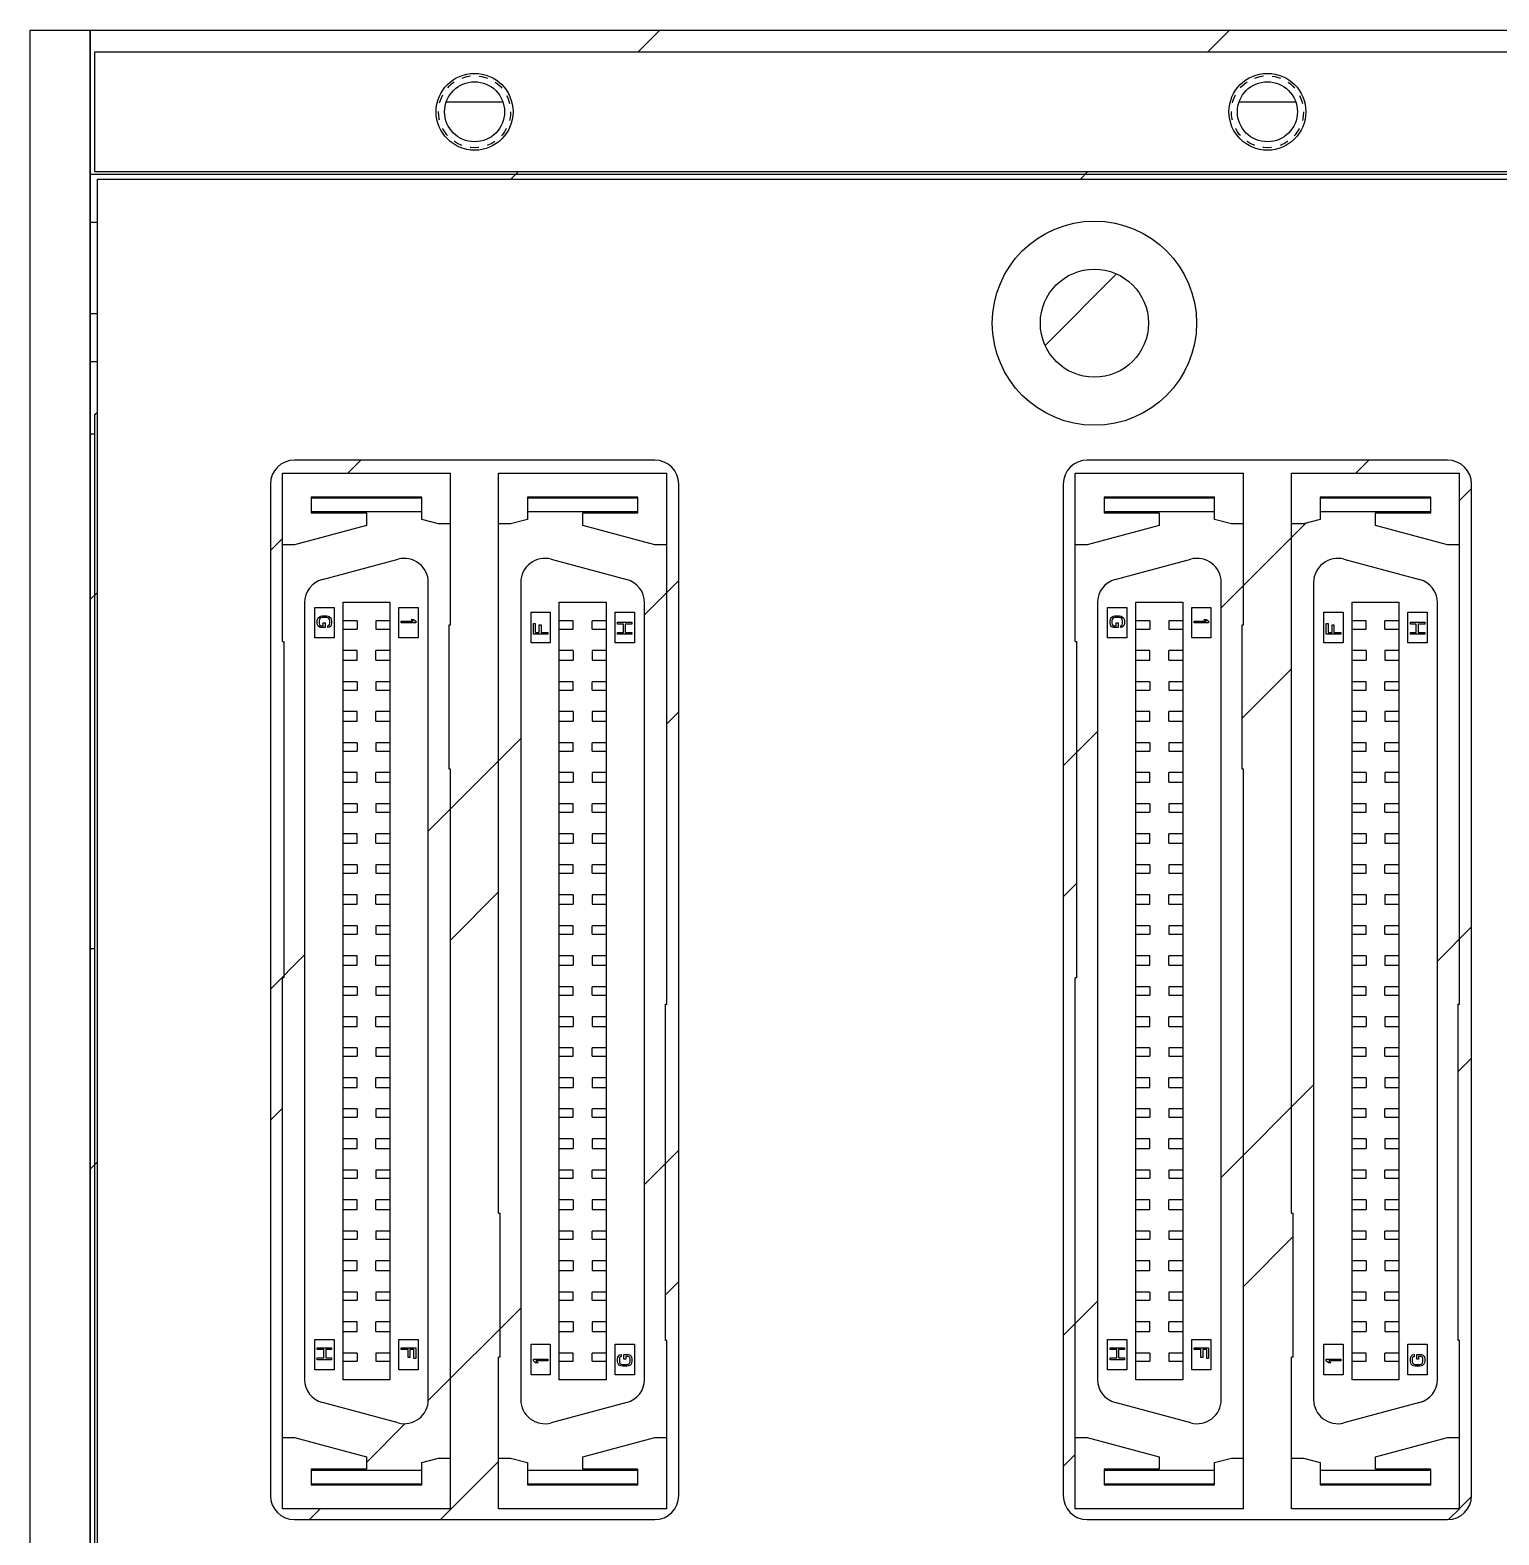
# Model space of a CAD drawing. Header units: inches. Extents: x 0 to 337, y 0 to 130.
# Drawn here: x 0 to 61.1, y 67.4 to 130 of the extents above; entities that cross this region are included whole.
import ezdxf

# ---------------------------------------------------------------- set-up
doc = ezdxf.new("R2010")
doc.units = ezdxf.units.IN
doc.header["$LTSCALE"] = 3.63
doc.header["$MEASUREMENT"] = 0
doc.linetypes.add('HIDDEN', pattern=[0.2, 0.1, -0.1])
for name, color, linetype in [('BRE716_PCB_ADXF_CONTINUOUS_LINE', 7, 'CONTINUOUS'), ('BREJ710_4_001_DXF_HIDDEN_LINE', 7, 'CONTINUOUS'), ('BREJ710_4_00DXF_CONTINUOUS_LINE', 7, 'CONTINUOUS'), ('BREJ710_4_01DXF_CONTINUOUS_LINE', 7, 'CONTINUOUS'), ('BSMJ712_4_00DXF_CONTINUOUS_LINE', 7, 'CONTINUOUS'), ('TE_1734101_5DXF_CONTINUOUS_LINE', 7, 'CONTINUOUS')]:
    doc.layers.add(name, color=color, linetype=linetype)

msp = doc.modelspace()

# ---------------------------------------------------------------- linework, layer by layer
at = {"layer": 'BRE716_PCB_ADXF_CONTINUOUS_LINE', "color": 7, "linetype": 'Continuous'}
for p, q in [((2.7, 114), (2.8, 114.1)), ((2.7, 16), (2.7, 114))]:
    msp.add_line(p, q, dxfattribs=at)
at = {"layer": 'BREJ710_4_001_DXF_HIDDEN_LINE', "color": 8, "linetype": 'HIDDEN'}
for centre in [(18.5, 126.6), (51.5, 126.6)]:
    msp.add_circle(centre, 1.5, dxfattribs=at)
at = {"layer": 'BREJ710_4_00DXF_CONTINUOUS_LINE', "color": 7, "linetype": 'Continuous'}
for p, q in [((2.5, 130), (331.5, 130)), ((19.507, 127), (17.493, 127)), ((52.507, 127), (50.493, 127)), ((2.5, 124), (331.5, 124)), ((2.8, 6.3), (2.8, 123.8)), ((2.8, 123.8), (331.2, 123.8)), ((2.5, 122), (2.8, 122)), ((2.5, 118.2), (2.8, 118.2)), ((2.5, 116.2), (2.8, 116.2)), ((2.5, 113.2), (2.7, 113.2)), ((26, 112.1), (11, 112.1)), ((59, 112.1), (44, 112.1)), ((10, 111.1), (10, 69)), ((27, 69), (27, 111.1)), ((43, 111.1), (43, 69)), ((60, 69), (60, 111.1)), ((2.7, 91.75), (2.5, 91.75)), ((11, 68), (26, 68)), ((44, 68), (59, 68))]:
    msp.add_line(p, q, dxfattribs=at)
at = {"layer": 'BREJ710_4_00DXF_CONTINUOUS_LINE', "color": 2, "linetype": 'Continuous'}
for p, q in [((25.308, 129.1), (26.208, 130)), ((49.016, 129.1), (49.916, 130)), ((20.008, 123.8), (20.308, 124.1)), ((43.716, 123.8), (44.016, 124.1)), ((42.252, 116.876), (45.224, 119.848)), ((13.218, 111.55), (13.768, 112.1)), ((55.174, 111.55), (55.724, 112.1)), ((59.5, 110.416), (60, 110.916)), ((54.139, 110.516), (54.179, 110.555)), ((49.575, 105.951), (53.09, 109.467)), ((10, 108.332), (10.5, 108.832)), ((2.5, 106.292), (2.8, 106.592)), ((25.575, 105.659), (27, 107.084)), ((50.445, 101.361), (52.5, 103.416)), ((26.5, 101.124), (27, 101.624)), ((16.575, 96.659), (20.425, 100.509)), ((43, 99.376), (44.425, 100.801)), ((17.5, 92.124), (19.5, 94.124)), ((43, 93.916), (43.555, 94.471)), ((58.575, 91.243), (60, 92.668)), ((10, 90.084), (11.425, 91.509)), ((59.445, 86.653), (60, 87.208)), ((49.575, 82.243), (53.425, 86.093)), ((10, 84.624), (10.5, 85.124)), ((25.575, 81.951), (27, 83.376)), ((2.5, 82.584), (2.8, 82.884)), ((50.5, 77.708), (52.555, 79.763)), ((26.445, 77.361), (27, 77.916)), ((43, 75.668), (44.425, 77.093)), ((16.573, 72.949), (20.425, 76.801)), ((14, 70.376), (15.616, 71.992)), ((17.084, 68), (19.5, 70.416)), ((43, 70.208), (43.5, 70.708)), ((13.679, 70.056), (13.719, 70.095)), ((13.069, 69.445), (13.108, 69.484)), ((59.5, 68.461), (59.997, 68.958)), ((11.624, 68), (12.074, 68.45)), ((59.042, 68.003), (59.489, 68.45))]:
    msp.add_line(p, q, dxfattribs=at)
at = {"layer": 'BREJ710_4_00DXF_CONTINUOUS_LINE', "color": 7, "linetype": 'Continuous'}
for centre, radius in [((18.5, 126.6), 1.25), ((51.5, 126.6), 1.25), ((44.3, 117.8), 4.25), ((44.3, 117.8), 2.25)]:
    msp.add_circle(centre, radius, dxfattribs=at)
for centre, radius, start, end in [((17.493, 125.378), 1.622, 90.00585, 96.3974), ((19.507, 125.378), 1.622, 83.6022, 89.99455), ((50.493, 125.378), 1.622, 90.00585, 96.3974), ((52.507, 125.378), 1.622, 83.6022, 89.99455), ((11, 111.1), 1, 90, 180), ((26, 111.1), 1, 0, 90), ((44, 111.1), 1, 90, 180), ((59, 111.1), 1, 0, 90), ((11, 69), 1, 180, 270), ((26, 69), 1, 270, 0), ((44, 69), 1, 180, 270), ((59, 69), 1, 270, 0)]:
    msp.add_arc(centre, radius, start, end, dxfattribs=at)
at = {"layer": 'BREJ710_4_01DXF_CONTINUOUS_LINE', "color": 7, "linetype": 'Continuous'}
for p, q in [((2.7, 124.1), (2.7, 129.1)), ((2.7, 129.1), (331.3, 129.1)), ((331.3, 124.1), (2.7, 124.1))]:
    msp.add_line(p, q, dxfattribs=at)
for centre in [(18.5, 126.6), (51.5, 126.6)]:
    msp.add_circle(centre, 1.6, dxfattribs=at)
at = {"layer": 'BSMJ712_4_00DXF_CONTINUOUS_LINE', "color": 7, "linetype": 'Continuous'}
for p, q in [((0, 0), (0, 130)), ((0, 130), (2.5, 130)), ((2.5, 130), (2.5, 0)), ((2.5, 0), (2.5, 130))]:
    msp.add_line(p, q, dxfattribs=at)
at = {"layer": 'TE_1734101_5DXF_CONTINUOUS_LINE', "color": 7, "linetype": 'Continuous'}
for p, q in [((10.5, 104.55), (10.5, 111.55)), ((10.5, 111.55), (17.5, 111.55)), ((17.5, 105.24), (17.5, 111.55)), ((19.5, 80.76), (19.5, 111.55)), ((19.5, 111.55), (26.5, 111.55)), ((26.5, 89.45), (26.5, 111.55)), ((43.5, 104.55), (43.5, 111.55)), ((43.5, 111.55), (50.5, 111.55)), ((50.5, 105.24), (50.5, 111.55)), ((52.5, 80.76), (52.5, 111.55)), ((52.5, 111.55), (59.5, 111.55)), ((59.5, 89.45), (59.5, 111.55)), ((11.7, 110.555), (11.7, 109.905)), ((16.3, 110.555), (11.7, 110.555)), ((16.3, 110.516), (11.7, 110.516)), ((16.3, 109.63), (16.3, 110.555)), ((20.7, 110.555), (20.7, 109.63)), ((25.3, 110.555), (20.7, 110.555)), ((25.3, 110.516), (20.7, 110.516)), ((25.3, 109.905), (25.3, 110.555)), ((44.7, 110.555), (44.7, 109.905)), ((49.3, 110.555), (44.7, 110.555)), ((49.3, 110.516), (44.7, 110.516)), ((49.3, 109.63), (49.3, 110.555)), ((53.7, 110.555), (53.7, 109.63)), ((58.3, 110.555), (53.7, 110.555)), ((58.3, 110.516), (53.7, 110.516)), ((58.3, 109.905), (58.3, 110.555)), ((16.3, 109.944), (11.7, 109.944)), ((11.7, 109.905), (14, 109.905)), ((14, 109.905), (14, 109.383)), ((17, 109.442), (16.3, 109.63)), ((20.7, 109.63), (20, 109.442)), ((25.3, 109.944), (20.7, 109.944)), ((23, 109.383), (23, 109.905)), ((23, 109.905), (25.3, 109.905)), ((49.3, 109.944), (44.7, 109.944)), ((44.7, 109.905), (47, 109.905)), ((47, 109.905), (47, 109.383)), ((50, 109.442), (49.3, 109.63)), ((53.7, 109.63), (53, 109.442)), ((58.3, 109.944), (53.7, 109.944)), ((56, 109.383), (56, 109.905)), ((56, 109.905), (58.3, 109.905)), ((14, 109.383), (11, 108.579)), ((17.5, 109.442), (17, 109.442)), ((20, 109.442), (19.5, 109.442)), ((26, 108.579), (23, 109.383)), ((47, 109.383), (44, 108.579)), ((50.5, 109.442), (50, 109.442)), ((53, 109.442), (52.5, 109.442)), ((59, 108.579), (56, 109.383)), ((11, 108.579), (10.5, 108.579)), ((26.5, 108.579), (26, 108.579)), ((44, 108.579), (43.5, 108.579)), ((59.5, 108.579), (59, 108.579)), ((12.166, 107.132), (15.316, 107.976)), ((21.684, 107.976), (24.834, 107.132)), ((45.166, 107.132), (48.316, 107.976)), ((54.684, 107.976), (57.834, 107.132)), ((16.575, 72.99), (16.575, 107.01)), ((20.425, 107.01), (20.425, 72.99)), ((49.575, 72.99), (49.575, 107.01)), ((53.425, 107.01), (53.425, 72.99)), ((11.425, 106.166), (11.425, 73.834)), ((11.85, 104.7), (11.85, 105.97)), ((11.85, 105.97), (12.65, 105.97)), ((12.65, 105.97), (12.65, 104.7)), ((13.025, 73.81), (13.025, 106.19)), ((13.025, 106.19), (14.975, 106.19)), ((14.975, 106.19), (14.975, 73.81)), ((15.35, 104.7), (15.35, 105.97)), ((15.35, 105.97), (16.15, 105.97)), ((16.15, 105.97), (16.15, 104.7)), ((22.025, 73.81), (22.025, 106.19)), ((22.025, 106.19), (23.975, 106.19)), ((23.975, 106.19), (23.975, 73.81)), ((25.575, 73.834), (25.575, 106.166)), ((44.425, 106.166), (44.425, 73.834)), ((44.85, 104.7), (44.85, 105.97)), ((44.85, 105.97), (45.65, 105.97)), ((45.65, 105.97), (45.65, 104.7)), ((46.025, 73.81), (46.025, 106.19)), ((46.025, 106.19), (47.975, 106.19)), ((47.975, 106.19), (47.975, 73.81)), ((48.35, 104.7), (48.35, 105.97)), ((48.35, 105.97), (49.15, 105.97)), ((49.15, 105.97), (49.15, 104.7)), ((55.025, 73.81), (55.025, 106.19)), ((55.025, 106.19), (56.975, 106.19)), ((56.975, 106.19), (56.975, 73.81)), ((58.575, 73.834), (58.575, 106.166)), ((11.95, 105.42), (11.963, 105.482)), ((11.95, 105.308), (11.95, 105.42)), ((11.963, 105.245), (11.95, 105.308)), ((11.963, 105.482), (11.988, 105.533)), ((11.988, 105.195), (11.963, 105.245)), ((11.988, 105.533), (12.039, 105.583)), ((12.039, 105.47), (12.027, 105.42)), ((12.027, 105.42), (12.027, 105.308)), ((12.027, 105.308), (12.039, 105.257)), ((12.039, 105.583), (12.09, 105.607)), ((12.065, 105.508), (12.039, 105.47)), ((12.039, 105.257), (12.065, 105.22)), ((12.103, 105.533), (12.065, 105.508)), ((12.09, 105.607), (12.154, 105.62)), ((12.154, 105.545), (12.103, 105.533)), ((12.154, 105.62), (12.346, 105.62)), ((12.346, 105.545), (12.154, 105.545)), ((12.205, 105.207), (12.205, 105.32)), ((12.205, 105.32), (12.282, 105.32)), ((12.282, 105.32), (12.282, 105.132)), ((12.346, 105.62), (12.41, 105.607)), ((12.397, 105.533), (12.346, 105.545)), ((12.435, 105.508), (12.397, 105.533)), ((12.41, 105.607), (12.461, 105.583)), ((12.461, 105.47), (12.435, 105.508)), ((12.435, 105.22), (12.461, 105.257)), ((12.461, 105.583), (12.512, 105.533)), ((12.473, 105.42), (12.461, 105.47)), ((12.461, 105.257), (12.473, 105.308)), ((12.473, 105.308), (12.473, 105.42)), ((12.512, 105.533), (12.537, 105.482)), ((12.537, 105.245), (12.512, 105.195)), ((12.537, 105.482), (12.55, 105.42)), ((12.55, 105.308), (12.537, 105.245)), ((12.55, 105.42), (12.55, 105.308)), ((13.61, 105.41), (13.025, 105.41)), ((13.61, 105.41), (13.61, 105.07)), ((14.39, 105.41), (14.39, 105.07)), ((14.975, 105.41), (14.39, 105.41)), ((15.45, 105.32), (15.45, 105.395)), ((15.45, 105.395), (15.948, 105.395)), ((16.05, 105.32), (15.45, 105.32)), ((15.948, 105.395), (15.859, 105.47)), ((15.859, 105.47), (15.961, 105.47)), ((15.961, 105.47), (16.05, 105.395)), ((16.05, 105.395), (16.05, 105.32)), ((17.445, 99.24), (17.445, 105.24)), ((17.445, 105.24), (17.5, 105.24)), ((20.85, 104.5), (20.85, 105.77)), ((20.85, 105.77), (21.65, 105.77)), ((20.95, 104.85), (20.95, 105.3)), ((20.95, 105.3), (21.027, 105.3)), ((21.027, 105.3), (21.027, 104.925)), ((21.193, 104.925), (21.193, 105.25)), ((21.193, 105.25), (21.269, 105.25)), ((21.269, 105.25), (21.269, 104.925)), ((21.65, 105.77), (21.65, 104.5)), ((22.61, 105.41), (22.025, 105.41)), ((22.61, 105.07), (22.61, 105.41)), ((23.39, 105.07), (23.39, 105.41)), ((23.975, 105.41), (23.39, 105.41)), ((24.35, 104.5), (24.35, 105.77)), ((24.35, 105.77), (25.15, 105.77)), ((24.45, 105.275), (24.45, 105.35)), ((24.45, 105.35), (25.05, 105.35)), ((24.693, 105.275), (24.45, 105.275)), ((24.693, 104.925), (24.693, 105.275)), ((24.769, 105.275), (24.769, 104.925)), ((25.05, 105.275), (24.769, 105.275)), ((25.05, 105.35), (25.05, 105.275)), ((25.15, 105.77), (25.15, 104.5)), ((44.95, 105.42), (44.963, 105.482)), ((44.95, 105.308), (44.95, 105.42)), ((44.963, 105.245), (44.95, 105.308)), ((44.963, 105.482), (44.988, 105.533)), ((44.988, 105.195), (44.963, 105.245)), ((44.988, 105.533), (45.039, 105.583)), ((45.039, 105.47), (45.027, 105.42)), ((45.027, 105.42), (45.027, 105.308)), ((45.027, 105.308), (45.039, 105.257)), ((45.039, 105.583), (45.09, 105.607)), ((45.065, 105.508), (45.039, 105.47)), ((45.039, 105.257), (45.065, 105.22)), ((45.103, 105.533), (45.065, 105.508)), ((45.09, 105.607), (45.154, 105.62)), ((45.154, 105.545), (45.103, 105.533)), ((45.154, 105.62), (45.346, 105.62)), ((45.346, 105.545), (45.154, 105.545)), ((45.205, 105.207), (45.205, 105.32)), ((45.205, 105.32), (45.282, 105.32)), ((45.282, 105.32), (45.282, 105.132)), ((45.346, 105.62), (45.41, 105.607)), ((45.397, 105.533), (45.346, 105.545)), ((45.435, 105.508), (45.397, 105.533)), ((45.41, 105.607), (45.461, 105.583)), ((45.461, 105.47), (45.435, 105.508)), ((45.435, 105.22), (45.461, 105.257)), ((45.461, 105.583), (45.512, 105.533)), ((45.473, 105.42), (45.461, 105.47)), ((45.461, 105.257), (45.473, 105.308)), ((45.473, 105.308), (45.473, 105.42)), ((45.512, 105.533), (45.537, 105.482)), ((45.537, 105.245), (45.512, 105.195)), ((45.537, 105.482), (45.55, 105.42)), ((45.55, 105.308), (45.537, 105.245)), ((45.55, 105.42), (45.55, 105.308)), ((46.61, 105.41), (46.025, 105.41)), ((46.61, 105.41), (46.61, 105.07)), ((47.39, 105.41), (47.39, 105.07)), ((47.975, 105.41), (47.39, 105.41)), ((48.45, 105.32), (48.45, 105.395)), ((48.45, 105.395), (48.948, 105.395)), ((49.05, 105.32), (48.45, 105.32)), ((48.948, 105.395), (48.859, 105.47)), ((48.859, 105.47), (48.961, 105.47)), ((48.961, 105.47), (49.05, 105.395)), ((49.05, 105.395), (49.05, 105.32)), ((50.445, 99.24), (50.445, 105.24)), ((50.445, 105.24), (50.5, 105.24)), ((53.85, 104.5), (53.85, 105.77)), ((53.85, 105.77), (54.65, 105.77)), ((53.95, 104.85), (53.95, 105.3)), ((53.95, 105.3), (54.027, 105.3)), ((54.027, 105.3), (54.027, 104.925)), ((54.193, 104.925), (54.193, 105.25)), ((54.193, 105.25), (54.269, 105.25)), ((54.269, 105.25), (54.269, 104.925)), ((54.65, 105.77), (54.65, 104.5)), ((55.61, 105.41), (55.025, 105.41)), ((55.61, 105.07), (55.61, 105.41)), ((56.39, 105.07), (56.39, 105.41)), ((56.975, 105.41), (56.39, 105.41)), ((57.35, 104.5), (57.35, 105.77)), ((57.35, 105.77), (58.15, 105.77)), ((57.45, 105.275), (57.45, 105.35)), ((57.45, 105.35), (58.05, 105.35)), ((57.693, 105.275), (57.45, 105.275)), ((57.693, 104.925), (57.693, 105.275)), ((57.769, 105.275), (57.769, 104.925)), ((58.05, 105.275), (57.769, 105.275)), ((58.05, 105.35), (58.05, 105.275)), ((58.15, 105.77), (58.15, 104.5)), ((12.65, 104.7), (11.85, 104.7)), ((12.039, 105.145), (11.988, 105.195)), ((12.09, 105.132), (12.039, 105.145)), ((12.065, 105.22), (12.103, 105.207)), ((12.282, 105.132), (12.09, 105.132)), ((12.103, 105.207), (12.205, 105.207)), ((12.397, 105.207), (12.435, 105.22)), ((12.397, 105.132), (12.397, 105.207)), ((12.461, 105.145), (12.397, 105.132)), ((12.512, 105.195), (12.461, 105.145)), ((13.025, 105.07), (13.61, 105.07)), ((14.39, 105.07), (14.975, 105.07)), ((16.15, 104.7), (15.35, 104.7)), ((21.55, 104.85), (20.95, 104.85)), ((21.027, 104.925), (21.193, 104.925)), ((21.269, 104.925), (21.55, 104.925)), ((21.55, 104.925), (21.55, 104.85)), ((22.025, 105.07), (22.61, 105.07)), ((23.39, 105.07), (23.975, 105.07)), ((24.45, 104.85), (24.45, 104.925)), ((24.45, 104.925), (24.693, 104.925)), ((25.05, 104.85), (24.45, 104.85)), ((24.769, 104.925), (25.05, 104.925)), ((25.05, 104.925), (25.05, 104.85)), ((45.65, 104.7), (44.85, 104.7)), ((45.039, 105.145), (44.988, 105.195)), ((45.09, 105.132), (45.039, 105.145)), ((45.065, 105.22), (45.103, 105.207)), ((45.282, 105.132), (45.09, 105.132)), ((45.103, 105.207), (45.205, 105.207)), ((45.397, 105.207), (45.435, 105.22)), ((45.397, 105.132), (45.397, 105.207)), ((45.461, 105.145), (45.397, 105.132)), ((45.512, 105.195), (45.461, 105.145)), ((46.025, 105.07), (46.61, 105.07)), ((47.39, 105.07), (47.975, 105.07)), ((49.15, 104.7), (48.35, 104.7)), ((54.55, 104.85), (53.95, 104.85)), ((54.027, 104.925), (54.193, 104.925)), ((54.269, 104.925), (54.55, 104.925)), ((54.55, 104.925), (54.55, 104.85)), ((55.025, 105.07), (55.61, 105.07)), ((56.39, 105.07), (56.975, 105.07)), ((57.45, 104.85), (57.45, 104.925)), ((57.45, 104.925), (57.693, 104.925)), ((58.05, 104.85), (57.45, 104.85)), ((57.769, 104.925), (58.05, 104.925)), ((58.05, 104.925), (58.05, 104.85)), ((10.5, 104.55), (10.555, 104.55)), ((10.555, 104.55), (10.555, 90.55)), ((13.61, 104.17), (13.025, 104.17)), ((13.61, 103.77), (13.61, 104.17)), ((14.39, 103.77), (14.39, 104.17)), ((14.975, 104.17), (14.39, 104.17)), ((21.65, 104.5), (20.85, 104.5)), ((22.61, 104.17), (22.025, 104.17)), ((22.61, 104.17), (22.61, 103.77)), ((23.39, 104.17), (23.39, 103.77)), ((23.975, 104.17), (23.39, 104.17)), ((25.15, 104.5), (24.35, 104.5)), ((43.5, 104.55), (43.555, 104.55)), ((43.555, 104.55), (43.555, 90.55)), ((46.61, 104.17), (46.025, 104.17)), ((46.61, 103.77), (46.61, 104.17)), ((47.39, 103.77), (47.39, 104.17)), ((47.975, 104.17), (47.39, 104.17)), ((54.65, 104.5), (53.85, 104.5)), ((55.61, 104.17), (55.025, 104.17)), ((55.61, 104.17), (55.61, 103.77)), ((56.39, 104.17), (56.39, 103.77)), ((56.975, 104.17), (56.39, 104.17)), ((58.15, 104.5), (57.35, 104.5)), ((13.025, 103.77), (13.61, 103.77)), ((14.39, 103.77), (14.975, 103.77)), ((22.025, 103.77), (22.61, 103.77)), ((23.39, 103.77), (23.975, 103.77)), ((46.025, 103.77), (46.61, 103.77)), ((47.39, 103.77), (47.975, 103.77)), ((55.025, 103.77), (55.61, 103.77)), ((56.39, 103.77), (56.975, 103.77)), ((13.61, 102.87), (13.025, 102.87)), ((13.61, 102.87), (13.61, 102.53)), ((14.39, 102.87), (14.39, 102.53)), ((14.975, 102.87), (14.39, 102.87)), ((22.61, 102.87), (22.025, 102.87)), ((22.61, 102.53), (22.61, 102.87)), ((23.39, 102.53), (23.39, 102.87)), ((23.975, 102.87), (23.39, 102.87)), ((46.61, 102.87), (46.025, 102.87)), ((46.61, 102.87), (46.61, 102.53)), ((47.39, 102.87), (47.39, 102.53)), ((47.975, 102.87), (47.39, 102.87)), ((55.61, 102.87), (55.025, 102.87)), ((55.61, 102.53), (55.61, 102.87)), ((56.39, 102.53), (56.39, 102.87)), ((56.975, 102.87), (56.39, 102.87)), ((13.025, 102.53), (13.61, 102.53)), ((14.39, 102.53), (14.975, 102.53)), ((22.025, 102.53), (22.61, 102.53)), ((23.39, 102.53), (23.975, 102.53)), ((46.025, 102.53), (46.61, 102.53)), ((47.39, 102.53), (47.975, 102.53)), ((55.025, 102.53), (55.61, 102.53)), ((56.39, 102.53), (56.975, 102.53)), ((13.61, 101.63), (13.025, 101.63)), ((13.61, 101.23), (13.61, 101.63)), ((14.39, 101.23), (14.39, 101.63)), ((14.975, 101.63), (14.39, 101.63)), ((22.61, 101.63), (22.025, 101.63)), ((22.61, 101.63), (22.61, 101.23)), ((23.39, 101.63), (23.39, 101.23)), ((23.975, 101.63), (23.39, 101.63)), ((46.61, 101.63), (46.025, 101.63)), ((46.61, 101.23), (46.61, 101.63)), ((47.39, 101.23), (47.39, 101.63)), ((47.975, 101.63), (47.39, 101.63)), ((55.61, 101.63), (55.025, 101.63)), ((55.61, 101.63), (55.61, 101.23)), ((56.39, 101.63), (56.39, 101.23)), ((56.975, 101.63), (56.39, 101.63)), ((13.025, 101.23), (13.61, 101.23)), ((14.39, 101.23), (14.975, 101.23)), ((22.025, 101.23), (22.61, 101.23)), ((23.39, 101.23), (23.975, 101.23)), ((46.025, 101.23), (46.61, 101.23)), ((47.39, 101.23), (47.975, 101.23)), ((55.025, 101.23), (55.61, 101.23)), ((56.39, 101.23), (56.975, 101.23)), ((13.61, 100.33), (13.025, 100.33)), ((13.61, 100.33), (13.61, 99.99)), ((14.39, 100.33), (14.39, 99.99)), ((14.975, 100.33), (14.39, 100.33)), ((22.61, 100.33), (22.025, 100.33)), ((22.61, 99.99), (22.61, 100.33)), ((23.39, 99.99), (23.39, 100.33)), ((23.975, 100.33), (23.39, 100.33)), ((46.61, 100.33), (46.025, 100.33)), ((46.61, 100.33), (46.61, 99.99)), ((47.39, 100.33), (47.39, 99.99)), ((47.975, 100.33), (47.39, 100.33)), ((55.61, 100.33), (55.025, 100.33)), ((55.61, 99.99), (55.61, 100.33)), ((56.39, 99.99), (56.39, 100.33)), ((56.975, 100.33), (56.39, 100.33)), ((13.025, 99.99), (13.61, 99.99)), ((14.39, 99.99), (14.975, 99.99)), ((22.025, 99.99), (22.61, 99.99)), ((23.39, 99.99), (23.975, 99.99)), ((46.025, 99.99), (46.61, 99.99)), ((47.39, 99.99), (47.975, 99.99)), ((55.025, 99.99), (55.61, 99.99)), ((56.39, 99.99), (56.975, 99.99)), ((13.61, 99.09), (13.025, 99.09)), ((13.61, 98.69), (13.61, 99.09)), ((14.39, 98.69), (14.39, 99.09)), ((14.975, 99.09), (14.39, 99.09)), ((17.5, 99.24), (17.445, 99.24)), ((17.5, 68.45), (17.5, 99.24)), ((22.61, 99.09), (22.025, 99.09)), ((22.61, 99.09), (22.61, 98.69)), ((23.39, 99.09), (23.39, 98.69)), ((23.975, 99.09), (23.39, 99.09)), ((46.61, 99.09), (46.025, 99.09)), ((46.61, 98.69), (46.61, 99.09)), ((47.39, 98.69), (47.39, 99.09)), ((47.975, 99.09), (47.39, 99.09)), ((50.5, 99.24), (50.445, 99.24)), ((50.5, 68.45), (50.5, 99.24)), ((55.61, 99.09), (55.025, 99.09)), ((55.61, 99.09), (55.61, 98.69)), ((56.39, 99.09), (56.39, 98.69)), ((56.975, 99.09), (56.39, 99.09)), ((13.025, 98.69), (13.61, 98.69)), ((14.39, 98.69), (14.975, 98.69)), ((22.025, 98.69), (22.61, 98.69)), ((23.39, 98.69), (23.975, 98.69)), ((46.025, 98.69), (46.61, 98.69)), ((47.39, 98.69), (47.975, 98.69)), ((55.025, 98.69), (55.61, 98.69)), ((56.39, 98.69), (56.975, 98.69)), ((13.61, 97.79), (13.025, 97.79)), ((13.61, 97.79), (13.61, 97.45)), ((14.39, 97.79), (14.39, 97.45)), ((14.975, 97.79), (14.39, 97.79)), ((22.61, 97.79), (22.025, 97.79)), ((22.61, 97.45), (22.61, 97.79)), ((23.39, 97.45), (23.39, 97.79)), ((23.975, 97.79), (23.39, 97.79)), ((46.61, 97.79), (46.025, 97.79)), ((46.61, 97.79), (46.61, 97.45)), ((47.39, 97.79), (47.39, 97.45)), ((47.975, 97.79), (47.39, 97.79)), ((55.61, 97.79), (55.025, 97.79)), ((55.61, 97.45), (55.61, 97.79)), ((56.39, 97.45), (56.39, 97.79)), ((56.975, 97.79), (56.39, 97.79)), ((13.025, 97.45), (13.61, 97.45)), ((14.39, 97.45), (14.975, 97.45)), ((22.025, 97.45), (22.61, 97.45)), ((23.39, 97.45), (23.975, 97.45)), ((46.025, 97.45), (46.61, 97.45)), ((47.39, 97.45), (47.975, 97.45)), ((55.025, 97.45), (55.61, 97.45)), ((56.39, 97.45), (56.975, 97.45)), ((13.61, 96.55), (13.025, 96.55)), ((13.61, 96.15), (13.61, 96.55)), ((14.39, 96.15), (14.39, 96.55)), ((14.975, 96.55), (14.39, 96.55)), ((22.61, 96.55), (22.025, 96.55)), ((22.61, 96.55), (22.61, 96.15)), ((23.39, 96.55), (23.39, 96.15)), ((23.975, 96.55), (23.39, 96.55)), ((46.61, 96.55), (46.025, 96.55)), ((46.61, 96.15), (46.61, 96.55)), ((47.39, 96.15), (47.39, 96.55)), ((47.975, 96.55), (47.39, 96.55)), ((55.61, 96.55), (55.025, 96.55)), ((55.61, 96.55), (55.61, 96.15)), ((56.39, 96.55), (56.39, 96.15)), ((56.975, 96.55), (56.39, 96.55)), ((13.025, 96.15), (13.61, 96.15)), ((14.39, 96.15), (14.975, 96.15)), ((22.025, 96.15), (22.61, 96.15)), ((23.39, 96.15), (23.975, 96.15)), ((46.025, 96.15), (46.61, 96.15)), ((47.39, 96.15), (47.975, 96.15)), ((55.025, 96.15), (55.61, 96.15)), ((56.39, 96.15), (56.975, 96.15)), ((13.61, 95.25), (13.025, 95.25)), ((13.61, 95.25), (13.61, 94.91)), ((14.39, 95.25), (14.39, 94.91)), ((14.975, 95.25), (14.39, 95.25)), ((22.61, 95.25), (22.025, 95.25)), ((22.61, 94.91), (22.61, 95.25)), ((23.39, 94.91), (23.39, 95.25)), ((23.975, 95.25), (23.39, 95.25)), ((46.61, 95.25), (46.025, 95.25)), ((46.61, 95.25), (46.61, 94.91)), ((47.39, 95.25), (47.39, 94.91)), ((47.975, 95.25), (47.39, 95.25)), ((55.61, 95.25), (55.025, 95.25)), ((55.61, 94.91), (55.61, 95.25)), ((56.39, 94.91), (56.39, 95.25)), ((56.975, 95.25), (56.39, 95.25)), ((13.025, 94.91), (13.61, 94.91)), ((14.39, 94.91), (14.975, 94.91)), ((22.025, 94.91), (22.61, 94.91)), ((23.39, 94.91), (23.975, 94.91)), ((46.025, 94.91), (46.61, 94.91)), ((47.39, 94.91), (47.975, 94.91)), ((55.025, 94.91), (55.61, 94.91)), ((56.39, 94.91), (56.975, 94.91)), ((13.61, 94.01), (13.025, 94.01)), ((13.61, 93.61), (13.61, 94.01)), ((14.39, 93.61), (14.39, 94.01)), ((14.975, 94.01), (14.39, 94.01)), ((22.61, 94.01), (22.025, 94.01)), ((22.61, 94.01), (22.61, 93.61)), ((23.39, 94.01), (23.39, 93.61)), ((23.975, 94.01), (23.39, 94.01)), ((46.61, 94.01), (46.025, 94.01)), ((46.61, 93.61), (46.61, 94.01)), ((47.39, 93.61), (47.39, 94.01)), ((47.975, 94.01), (47.39, 94.01)), ((55.61, 94.01), (55.025, 94.01)), ((55.61, 94.01), (55.61, 93.61)), ((56.39, 94.01), (56.39, 93.61)), ((56.975, 94.01), (56.39, 94.01)), ((13.025, 93.61), (13.61, 93.61)), ((14.39, 93.61), (14.975, 93.61)), ((22.025, 93.61), (22.61, 93.61)), ((23.39, 93.61), (23.975, 93.61)), ((46.025, 93.61), (46.61, 93.61)), ((47.39, 93.61), (47.975, 93.61)), ((55.025, 93.61), (55.61, 93.61)), ((56.39, 93.61), (56.975, 93.61)), ((13.61, 92.71), (13.025, 92.71)), ((13.61, 92.71), (13.61, 92.37)), ((14.39, 92.71), (14.39, 92.37)), ((14.975, 92.71), (14.39, 92.71)), ((22.61, 92.71), (22.025, 92.71)), ((22.61, 92.37), (22.61, 92.71)), ((23.39, 92.37), (23.39, 92.71)), ((23.975, 92.71), (23.39, 92.71)), ((46.61, 92.71), (46.025, 92.71)), ((46.61, 92.71), (46.61, 92.37)), ((47.39, 92.71), (47.39, 92.37)), ((47.975, 92.71), (47.39, 92.71)), ((55.61, 92.71), (55.025, 92.71)), ((55.61, 92.37), (55.61, 92.71)), ((56.39, 92.37), (56.39, 92.71)), ((56.975, 92.71), (56.39, 92.71)), ((13.025, 92.37), (13.61, 92.37)), ((14.39, 92.37), (14.975, 92.37)), ((22.025, 92.37), (22.61, 92.37)), ((23.39, 92.37), (23.975, 92.37)), ((46.025, 92.37), (46.61, 92.37)), ((47.39, 92.37), (47.975, 92.37)), ((55.025, 92.37), (55.61, 92.37)), ((56.39, 92.37), (56.975, 92.37)), ((13.61, 91.47), (13.025, 91.47)), ((13.61, 91.07), (13.61, 91.47)), ((14.39, 91.07), (14.39, 91.47)), ((14.975, 91.47), (14.39, 91.47)), ((22.61, 91.47), (22.025, 91.47)), ((22.61, 91.47), (22.61, 91.07)), ((23.39, 91.47), (23.39, 91.07)), ((23.975, 91.47), (23.39, 91.47)), ((46.61, 91.47), (46.025, 91.47)), ((46.61, 91.07), (46.61, 91.47)), ((47.39, 91.07), (47.39, 91.47)), ((47.975, 91.47), (47.39, 91.47)), ((55.61, 91.47), (55.025, 91.47)), ((55.61, 91.47), (55.61, 91.07)), ((56.39, 91.47), (56.39, 91.07)), ((56.975, 91.47), (56.39, 91.47)), ((13.025, 91.07), (13.61, 91.07)), ((14.39, 91.07), (14.975, 91.07)), ((22.025, 91.07), (22.61, 91.07)), ((23.39, 91.07), (23.975, 91.07)), ((46.025, 91.07), (46.61, 91.07)), ((47.39, 91.07), (47.975, 91.07)), ((55.025, 91.07), (55.61, 91.07)), ((56.39, 91.07), (56.975, 91.07)), ((10.5, 68.45), (10.5, 90.55)), ((10.555, 90.55), (10.5, 90.55)), ((43.5, 68.45), (43.5, 90.55)), ((43.555, 90.55), (43.5, 90.55)), ((13.61, 90.17), (13.025, 90.17)), ((13.025, 89.83), (13.61, 89.83)), ((13.61, 90.17), (13.61, 89.83)), ((14.39, 90.17), (14.39, 89.83)), ((14.975, 90.17), (14.39, 90.17)), ((14.39, 89.83), (14.975, 89.83)), ((22.61, 90.17), (22.025, 90.17)), ((22.025, 89.83), (22.61, 89.83)), ((22.61, 89.83), (22.61, 90.17)), ((23.39, 89.83), (23.39, 90.17)), ((23.975, 90.17), (23.39, 90.17)), ((23.39, 89.83), (23.975, 89.83)), ((46.61, 90.17), (46.025, 90.17)), ((46.025, 89.83), (46.61, 89.83)), ((46.61, 90.17), (46.61, 89.83)), ((47.39, 90.17), (47.39, 89.83)), ((47.975, 90.17), (47.39, 90.17)), ((47.39, 89.83), (47.975, 89.83)), ((55.61, 90.17), (55.025, 90.17)), ((55.025, 89.83), (55.61, 89.83)), ((55.61, 89.83), (55.61, 90.17)), ((56.39, 89.83), (56.39, 90.17)), ((56.975, 90.17), (56.39, 90.17)), ((56.39, 89.83), (56.975, 89.83)), ((26.445, 75.45), (26.445, 89.45)), ((26.445, 89.45), (26.5, 89.45)), ((59.445, 75.45), (59.445, 89.45)), ((59.445, 89.45), (59.5, 89.45)), ((13.61, 88.93), (13.025, 88.93)), ((13.025, 88.53), (13.61, 88.53)), ((13.61, 88.53), (13.61, 88.93)), ((14.39, 88.53), (14.39, 88.93)), ((14.975, 88.93), (14.39, 88.93)), ((14.39, 88.53), (14.975, 88.53)), ((22.61, 88.93), (22.025, 88.93)), ((22.025, 88.53), (22.61, 88.53)), ((22.61, 88.93), (22.61, 88.53)), ((23.39, 88.93), (23.39, 88.53)), ((23.975, 88.93), (23.39, 88.93)), ((23.39, 88.53), (23.975, 88.53)), ((46.61, 88.93), (46.025, 88.93)), ((46.025, 88.53), (46.61, 88.53)), ((46.61, 88.53), (46.61, 88.93)), ((47.39, 88.53), (47.39, 88.93)), ((47.975, 88.93), (47.39, 88.93)), ((47.39, 88.53), (47.975, 88.53)), ((55.61, 88.93), (55.025, 88.93)), ((55.025, 88.53), (55.61, 88.53)), ((55.61, 88.93), (55.61, 88.53)), ((56.39, 88.93), (56.39, 88.53)), ((56.975, 88.93), (56.39, 88.93)), ((56.39, 88.53), (56.975, 88.53)), ((13.61, 87.63), (13.025, 87.63)), ((13.025, 87.29), (13.61, 87.29)), ((13.61, 87.63), (13.61, 87.29)), ((14.39, 87.63), (14.39, 87.29)), ((14.975, 87.63), (14.39, 87.63)), ((14.39, 87.29), (14.975, 87.29)), ((22.61, 87.63), (22.025, 87.63)), ((22.025, 87.29), (22.61, 87.29)), ((22.61, 87.29), (22.61, 87.63)), ((23.39, 87.29), (23.39, 87.63)), ((23.975, 87.63), (23.39, 87.63)), ((23.39, 87.29), (23.975, 87.29)), ((46.61, 87.63), (46.025, 87.63)), ((46.025, 87.29), (46.61, 87.29)), ((46.61, 87.63), (46.61, 87.29)), ((47.39, 87.63), (47.39, 87.29)), ((47.975, 87.63), (47.39, 87.63)), ((47.39, 87.29), (47.975, 87.29)), ((55.61, 87.63), (55.025, 87.63)), ((55.025, 87.29), (55.61, 87.29)), ((55.61, 87.29), (55.61, 87.63)), ((56.39, 87.29), (56.39, 87.63)), ((56.975, 87.63), (56.39, 87.63)), ((56.39, 87.29), (56.975, 87.29)), ((13.61, 86.39), (13.025, 86.39)), ((13.025, 85.99), (13.61, 85.99)), ((13.61, 85.99), (13.61, 86.39)), ((14.39, 85.99), (14.39, 86.39)), ((14.975, 86.39), (14.39, 86.39)), ((14.39, 85.99), (14.975, 85.99)), ((22.61, 86.39), (22.025, 86.39)), ((22.025, 85.99), (22.61, 85.99)), ((22.61, 86.39), (22.61, 85.99)), ((23.39, 86.39), (23.39, 85.99)), ((23.975, 86.39), (23.39, 86.39)), ((23.39, 85.99), (23.975, 85.99)), ((46.61, 86.39), (46.025, 86.39)), ((46.025, 85.99), (46.61, 85.99)), ((46.61, 85.99), (46.61, 86.39)), ((47.39, 85.99), (47.39, 86.39)), ((47.975, 86.39), (47.39, 86.39)), ((47.39, 85.99), (47.975, 85.99)), ((55.61, 86.39), (55.025, 86.39)), ((55.025, 85.99), (55.61, 85.99)), ((55.61, 86.39), (55.61, 85.99)), ((56.39, 86.39), (56.39, 85.99)), ((56.975, 86.39), (56.39, 86.39)), ((56.39, 85.99), (56.975, 85.99)), ((13.61, 85.09), (13.025, 85.09)), ((13.025, 84.75), (13.61, 84.75)), ((13.61, 85.09), (13.61, 84.75)), ((14.39, 85.09), (14.39, 84.75)), ((14.975, 85.09), (14.39, 85.09)), ((14.39, 84.75), (14.975, 84.75)), ((22.61, 85.09), (22.025, 85.09)), ((22.025, 84.75), (22.61, 84.75)), ((22.61, 84.75), (22.61, 85.09)), ((23.39, 84.75), (23.39, 85.09)), ((23.975, 85.09), (23.39, 85.09)), ((23.39, 84.75), (23.975, 84.75)), ((46.61, 85.09), (46.025, 85.09)), ((46.025, 84.75), (46.61, 84.75)), ((46.61, 85.09), (46.61, 84.75)), ((47.39, 85.09), (47.39, 84.75)), ((47.975, 85.09), (47.39, 85.09)), ((47.39, 84.75), (47.975, 84.75)), ((55.61, 85.09), (55.025, 85.09)), ((55.025, 84.75), (55.61, 84.75)), ((55.61, 84.75), (55.61, 85.09)), ((56.39, 84.75), (56.39, 85.09)), ((56.975, 85.09), (56.39, 85.09)), ((56.39, 84.75), (56.975, 84.75)), ((13.61, 83.85), (13.025, 83.85)), ((13.025, 83.45), (13.61, 83.45)), ((13.61, 83.45), (13.61, 83.85)), ((14.39, 83.45), (14.39, 83.85)), ((14.975, 83.85), (14.39, 83.85)), ((14.39, 83.45), (14.975, 83.45)), ((22.61, 83.85), (22.025, 83.85)), ((22.025, 83.45), (22.61, 83.45)), ((22.61, 83.85), (22.61, 83.45)), ((23.39, 83.85), (23.39, 83.45)), ((23.975, 83.85), (23.39, 83.85)), ((23.39, 83.45), (23.975, 83.45)), ((46.61, 83.85), (46.025, 83.85)), ((46.025, 83.45), (46.61, 83.45)), ((46.61, 83.45), (46.61, 83.85)), ((47.39, 83.45), (47.39, 83.85)), ((47.975, 83.85), (47.39, 83.85)), ((47.39, 83.45), (47.975, 83.45)), ((55.61, 83.85), (55.025, 83.85)), ((55.025, 83.45), (55.61, 83.45)), ((55.61, 83.85), (55.61, 83.45)), ((56.39, 83.85), (56.39, 83.45)), ((56.975, 83.85), (56.39, 83.85)), ((56.39, 83.45), (56.975, 83.45)), ((13.61, 82.55), (13.025, 82.55)), ((13.025, 82.21), (13.61, 82.21)), ((13.61, 82.55), (13.61, 82.21)), ((14.39, 82.55), (14.39, 82.21)), ((14.975, 82.55), (14.39, 82.55)), ((14.39, 82.21), (14.975, 82.21)), ((22.61, 82.55), (22.025, 82.55)), ((22.025, 82.21), (22.61, 82.21)), ((22.61, 82.21), (22.61, 82.55)), ((23.39, 82.21), (23.39, 82.55)), ((23.975, 82.55), (23.39, 82.55)), ((23.39, 82.21), (23.975, 82.21)), ((46.61, 82.55), (46.025, 82.55)), ((46.025, 82.21), (46.61, 82.21)), ((46.61, 82.55), (46.61, 82.21)), ((47.39, 82.55), (47.39, 82.21)), ((47.975, 82.55), (47.39, 82.55)), ((47.39, 82.21), (47.975, 82.21)), ((55.61, 82.55), (55.025, 82.55)), ((55.025, 82.21), (55.61, 82.21)), ((55.61, 82.21), (55.61, 82.55)), ((56.39, 82.21), (56.39, 82.55)), ((56.975, 82.55), (56.39, 82.55)), ((56.39, 82.21), (56.975, 82.21)), ((13.61, 81.31), (13.025, 81.31)), ((13.025, 80.91), (13.61, 80.91)), ((13.61, 80.91), (13.61, 81.31)), ((14.39, 80.91), (14.39, 81.31)), ((14.975, 81.31), (14.39, 81.31)), ((14.39, 80.91), (14.975, 80.91)), ((22.61, 81.31), (22.025, 81.31)), ((22.025, 80.91), (22.61, 80.91)), ((22.61, 81.31), (22.61, 80.91)), ((23.39, 81.31), (23.39, 80.91)), ((23.975, 81.31), (23.39, 81.31)), ((23.39, 80.91), (23.975, 80.91)), ((46.61, 81.31), (46.025, 81.31)), ((46.025, 80.91), (46.61, 80.91)), ((46.61, 80.91), (46.61, 81.31)), ((47.39, 80.91), (47.39, 81.31)), ((47.975, 81.31), (47.39, 81.31)), ((47.39, 80.91), (47.975, 80.91)), ((55.61, 81.31), (55.025, 81.31)), ((55.025, 80.91), (55.61, 80.91)), ((55.61, 81.31), (55.61, 80.91)), ((56.39, 81.31), (56.39, 80.91)), ((56.975, 81.31), (56.39, 81.31)), ((56.39, 80.91), (56.975, 80.91)), ((19.5, 80.76), (19.555, 80.76)), ((19.555, 80.76), (19.555, 74.76)), ((52.5, 80.76), (52.555, 80.76)), ((52.555, 80.76), (52.555, 74.76)), ((13.61, 80.01), (13.025, 80.01)), ((13.025, 79.67), (13.61, 79.67)), ((13.61, 80.01), (13.61, 79.67)), ((14.39, 80.01), (14.39, 79.67)), ((14.975, 80.01), (14.39, 80.01)), ((14.39, 79.67), (14.975, 79.67)), ((22.61, 80.01), (22.025, 80.01)), ((22.025, 79.67), (22.61, 79.67)), ((22.61, 79.67), (22.61, 80.01)), ((23.39, 79.67), (23.39, 80.01)), ((23.975, 80.01), (23.39, 80.01)), ((23.39, 79.67), (23.975, 79.67)), ((46.61, 80.01), (46.025, 80.01)), ((46.025, 79.67), (46.61, 79.67)), ((46.61, 80.01), (46.61, 79.67)), ((47.39, 80.01), (47.39, 79.67)), ((47.975, 80.01), (47.39, 80.01)), ((47.39, 79.67), (47.975, 79.67)), ((55.61, 80.01), (55.025, 80.01)), ((55.025, 79.67), (55.61, 79.67)), ((55.61, 79.67), (55.61, 80.01)), ((56.39, 79.67), (56.39, 80.01)), ((56.975, 80.01), (56.39, 80.01)), ((56.39, 79.67), (56.975, 79.67)), ((13.61, 78.77), (13.025, 78.77)), ((13.025, 78.37), (13.61, 78.37)), ((13.61, 78.37), (13.61, 78.77)), ((14.39, 78.37), (14.39, 78.77)), ((14.975, 78.77), (14.39, 78.77)), ((14.39, 78.37), (14.975, 78.37)), ((22.61, 78.77), (22.025, 78.77)), ((22.025, 78.37), (22.61, 78.37)), ((22.61, 78.77), (22.61, 78.37)), ((23.39, 78.77), (23.39, 78.37)), ((23.975, 78.77), (23.39, 78.77)), ((23.39, 78.37), (23.975, 78.37)), ((46.61, 78.77), (46.025, 78.77)), ((46.025, 78.37), (46.61, 78.37)), ((46.61, 78.37), (46.61, 78.77)), ((47.39, 78.37), (47.39, 78.77)), ((47.975, 78.77), (47.39, 78.77)), ((47.39, 78.37), (47.975, 78.37)), ((55.61, 78.77), (55.025, 78.77)), ((55.025, 78.37), (55.61, 78.37)), ((55.61, 78.77), (55.61, 78.37)), ((56.39, 78.77), (56.39, 78.37)), ((56.975, 78.77), (56.39, 78.77)), ((56.39, 78.37), (56.975, 78.37)), ((13.61, 77.47), (13.025, 77.47)), ((13.025, 77.13), (13.61, 77.13)), ((13.61, 77.47), (13.61, 77.13)), ((14.39, 77.47), (14.39, 77.13)), ((14.975, 77.47), (14.39, 77.47)), ((14.39, 77.13), (14.975, 77.13)), ((22.61, 77.47), (22.025, 77.47)), ((22.025, 77.13), (22.61, 77.13)), ((22.61, 77.13), (22.61, 77.47)), ((23.39, 77.13), (23.39, 77.47)), ((23.975, 77.47), (23.39, 77.47)), ((23.39, 77.13), (23.975, 77.13)), ((46.61, 77.47), (46.025, 77.47)), ((46.025, 77.13), (46.61, 77.13)), ((46.61, 77.47), (46.61, 77.13)), ((47.39, 77.47), (47.39, 77.13)), ((47.975, 77.47), (47.39, 77.47)), ((47.39, 77.13), (47.975, 77.13)), ((55.61, 77.47), (55.025, 77.47)), ((55.025, 77.13), (55.61, 77.13)), ((55.61, 77.13), (55.61, 77.47)), ((56.39, 77.13), (56.39, 77.47)), ((56.975, 77.47), (56.39, 77.47)), ((56.39, 77.13), (56.975, 77.13)), ((13.61, 76.23), (13.025, 76.23)), ((13.025, 75.83), (13.61, 75.83)), ((13.61, 75.83), (13.61, 76.23)), ((14.39, 75.83), (14.39, 76.23)), ((14.975, 76.23), (14.39, 76.23)), ((14.39, 75.83), (14.975, 75.83)), ((22.61, 76.23), (22.025, 76.23)), ((22.025, 75.83), (22.61, 75.83)), ((22.61, 76.23), (22.61, 75.83)), ((23.39, 76.23), (23.39, 75.83)), ((23.975, 76.23), (23.39, 76.23)), ((23.39, 75.83), (23.975, 75.83)), ((46.61, 76.23), (46.025, 76.23)), ((46.025, 75.83), (46.61, 75.83)), ((46.61, 75.83), (46.61, 76.23)), ((47.39, 75.83), (47.39, 76.23)), ((47.975, 76.23), (47.39, 76.23)), ((47.39, 75.83), (47.975, 75.83)), ((55.61, 76.23), (55.025, 76.23)), ((55.025, 75.83), (55.61, 75.83)), ((55.61, 76.23), (55.61, 75.83)), ((56.39, 76.23), (56.39, 75.83)), ((56.975, 76.23), (56.39, 76.23)), ((56.39, 75.83), (56.975, 75.83)), ((11.85, 74.23), (11.85, 75.5)), ((11.85, 75.5), (12.65, 75.5)), ((12.65, 75.5), (12.65, 74.23)), ((15.35, 74.23), (15.35, 75.5)), ((15.35, 75.5), (16.15, 75.5)), ((16.15, 75.5), (16.15, 74.23)), ((20.85, 74.03), (20.85, 75.3)), ((20.85, 75.3), (21.65, 75.3)), ((21.65, 75.3), (21.65, 74.03)), ((24.35, 74.03), (24.35, 75.3)), ((24.35, 75.3), (25.15, 75.3)), ((25.15, 75.3), (25.15, 74.03)), ((26.5, 75.45), (26.445, 75.45)), ((26.5, 68.45), (26.5, 75.45)), ((44.85, 74.23), (44.85, 75.5)), ((44.85, 75.5), (45.65, 75.5)), ((45.65, 75.5), (45.65, 74.23)), ((48.35, 74.23), (48.35, 75.5)), ((48.35, 75.5), (49.15, 75.5)), ((49.15, 75.5), (49.15, 74.23)), ((53.85, 74.03), (53.85, 75.3)), ((53.85, 75.3), (54.65, 75.3)), ((54.65, 75.3), (54.65, 74.03)), ((57.35, 74.03), (57.35, 75.3)), ((57.35, 75.3), (58.15, 75.3)), ((58.15, 75.3), (58.15, 74.03)), ((59.5, 75.45), (59.445, 75.45)), ((59.5, 68.45), (59.5, 75.45)), ((11.95, 75.075), (11.95, 75.15)), ((11.95, 75.15), (12.55, 75.15)), ((12.231, 75.075), (11.95, 75.075)), ((11.95, 74.65), (11.95, 74.725)), ((11.95, 74.725), (12.231, 74.725)), ((12.55, 74.65), (11.95, 74.65)), ((12.231, 74.725), (12.231, 75.075)), ((12.307, 75.075), (12.307, 74.725)), ((12.55, 75.075), (12.307, 75.075)), ((12.307, 74.725), (12.55, 74.725)), ((12.55, 75.15), (12.55, 75.075)), ((12.55, 74.725), (12.55, 74.65)), ((13.61, 74.93), (13.025, 74.93)), ((13.025, 74.59), (13.61, 74.59)), ((13.61, 74.93), (13.61, 74.59)), ((14.39, 74.93), (14.39, 74.59)), ((14.975, 74.93), (14.39, 74.93)), ((14.39, 74.59), (14.975, 74.59)), ((15.45, 75.075), (15.45, 75.15)), ((15.45, 75.15), (16.05, 75.15)), ((15.731, 75.075), (15.45, 75.075)), ((15.731, 74.75), (15.731, 75.075)), ((15.807, 74.75), (15.731, 74.75)), ((15.807, 75.075), (15.807, 74.75)), ((15.973, 75.075), (15.807, 75.075)), ((15.973, 74.7), (15.973, 75.075)), ((16.05, 74.7), (15.973, 74.7)), ((16.05, 75.15), (16.05, 74.7)), ((19.5, 68.45), (19.5, 74.76)), ((19.555, 74.76), (19.5, 74.76)), ((20.95, 74.605), (20.95, 74.68)), ((20.95, 74.68), (21.55, 74.68)), ((21.039, 74.53), (20.95, 74.605)), ((21.052, 74.605), (21.141, 74.53)), ((21.55, 74.605), (21.052, 74.605)), ((21.55, 74.68), (21.55, 74.605)), ((22.61, 74.93), (22.025, 74.93)), ((22.025, 74.59), (22.61, 74.59)), ((22.61, 74.59), (22.61, 74.93)), ((23.39, 74.59), (23.39, 74.93)), ((23.975, 74.93), (23.39, 74.93)), ((23.39, 74.59), (23.975, 74.59)), ((24.45, 74.692), (24.463, 74.755)), ((24.45, 74.58), (24.45, 74.692)), ((24.463, 74.518), (24.45, 74.58)), ((24.463, 74.755), (24.488, 74.805)), ((24.488, 74.805), (24.539, 74.855)), ((24.539, 74.743), (24.527, 74.692)), ((24.527, 74.692), (24.527, 74.58)), ((24.527, 74.58), (24.539, 74.53)), ((24.539, 74.855), (24.603, 74.868)), ((24.565, 74.78), (24.539, 74.743)), ((24.603, 74.793), (24.565, 74.78)), ((24.603, 74.868), (24.603, 74.793)), ((24.718, 74.68), (24.718, 74.868)), ((24.718, 74.868), (24.91, 74.868)), ((24.795, 74.68), (24.718, 74.68)), ((24.795, 74.793), (24.795, 74.68)), ((24.897, 74.793), (24.795, 74.793)), ((24.935, 74.78), (24.897, 74.793)), ((24.91, 74.868), (24.961, 74.855)), ((24.961, 74.743), (24.935, 74.78)), ((24.961, 74.855), (25.012, 74.805)), ((24.973, 74.692), (24.961, 74.743)), ((24.961, 74.53), (24.973, 74.58)), ((24.973, 74.58), (24.973, 74.692)), ((25.012, 74.805), (25.037, 74.755)), ((25.037, 74.755), (25.05, 74.692)), ((25.05, 74.58), (25.037, 74.518)), ((25.05, 74.692), (25.05, 74.58)), ((44.95, 75.075), (44.95, 75.15)), ((44.95, 75.15), (45.55, 75.15)), ((45.231, 75.075), (44.95, 75.075)), ((44.95, 74.65), (44.95, 74.725)), ((44.95, 74.725), (45.231, 74.725)), ((45.55, 74.65), (44.95, 74.65)), ((45.231, 74.725), (45.231, 75.075)), ((45.307, 75.075), (45.307, 74.725)), ((45.55, 75.075), (45.307, 75.075)), ((45.307, 74.725), (45.55, 74.725)), ((45.55, 75.15), (45.55, 75.075)), ((45.55, 74.725), (45.55, 74.65)), ((46.61, 74.93), (46.025, 74.93)), ((46.025, 74.59), (46.61, 74.59)), ((46.61, 74.93), (46.61, 74.59)), ((47.39, 74.93), (47.39, 74.59)), ((47.975, 74.93), (47.39, 74.93)), ((47.39, 74.59), (47.975, 74.59)), ((48.45, 75.075), (48.45, 75.15)), ((48.45, 75.15), (49.05, 75.15)), ((48.731, 75.075), (48.45, 75.075)), ((48.731, 74.75), (48.731, 75.075)), ((48.807, 74.75), (48.731, 74.75)), ((48.807, 75.075), (48.807, 74.75)), ((48.973, 75.075), (48.807, 75.075)), ((48.973, 74.7), (48.973, 75.075)), ((49.05, 74.7), (48.973, 74.7)), ((49.05, 75.15), (49.05, 74.7)), ((52.5, 68.45), (52.5, 74.76)), ((52.555, 74.76), (52.5, 74.76)), ((53.95, 74.605), (53.95, 74.68)), ((53.95, 74.68), (54.55, 74.68)), ((54.039, 74.53), (53.95, 74.605)), ((54.052, 74.605), (54.141, 74.53)), ((54.55, 74.605), (54.052, 74.605)), ((54.55, 74.68), (54.55, 74.605)), ((55.61, 74.93), (55.025, 74.93)), ((55.025, 74.59), (55.61, 74.59)), ((55.61, 74.59), (55.61, 74.93)), ((56.39, 74.59), (56.39, 74.93)), ((56.975, 74.93), (56.39, 74.93)), ((56.39, 74.59), (56.975, 74.59)), ((57.45, 74.692), (57.463, 74.755)), ((57.45, 74.58), (57.45, 74.692)), ((57.463, 74.518), (57.45, 74.58)), ((57.463, 74.755), (57.488, 74.805)), ((57.488, 74.805), (57.539, 74.855)), ((57.539, 74.743), (57.527, 74.692)), ((57.527, 74.692), (57.527, 74.58)), ((57.527, 74.58), (57.539, 74.53)), ((57.539, 74.855), (57.603, 74.868)), ((57.565, 74.78), (57.539, 74.743)), ((57.603, 74.793), (57.565, 74.78)), ((57.603, 74.868), (57.603, 74.793)), ((57.718, 74.68), (57.718, 74.868)), ((57.718, 74.868), (57.91, 74.868)), ((57.795, 74.68), (57.718, 74.68)), ((57.795, 74.793), (57.795, 74.68)), ((57.897, 74.793), (57.795, 74.793)), ((57.935, 74.78), (57.897, 74.793)), ((57.91, 74.868), (57.961, 74.855)), ((57.961, 74.743), (57.935, 74.78)), ((57.961, 74.855), (58.012, 74.805)), ((57.973, 74.692), (57.961, 74.743)), ((57.961, 74.53), (57.973, 74.58)), ((57.973, 74.58), (57.973, 74.692)), ((58.012, 74.805), (58.037, 74.755)), ((58.037, 74.755), (58.05, 74.692)), ((58.05, 74.58), (58.037, 74.518)), ((58.05, 74.692), (58.05, 74.58)), ((12.65, 74.23), (11.85, 74.23)), ((16.15, 74.23), (15.35, 74.23)), ((21.65, 74.03), (20.85, 74.03)), ((21.141, 74.53), (21.039, 74.53)), ((25.15, 74.03), (24.35, 74.03)), ((24.488, 74.467), (24.463, 74.518)), ((24.539, 74.417), (24.488, 74.467)), ((24.539, 74.53), (24.565, 74.492)), ((24.59, 74.393), (24.539, 74.417)), ((24.565, 74.492), (24.603, 74.467)), ((24.654, 74.38), (24.59, 74.393)), ((24.603, 74.467), (24.654, 74.455)), ((24.654, 74.455), (24.846, 74.455)), ((24.846, 74.38), (24.654, 74.38)), ((24.846, 74.455), (24.897, 74.467)), ((24.91, 74.393), (24.846, 74.38)), ((24.897, 74.467), (24.935, 74.492)), ((24.961, 74.417), (24.91, 74.393)), ((24.935, 74.492), (24.961, 74.53)), ((25.012, 74.467), (24.961, 74.417)), ((25.037, 74.518), (25.012, 74.467)), ((45.65, 74.23), (44.85, 74.23)), ((49.15, 74.23), (48.35, 74.23)), ((54.65, 74.03), (53.85, 74.03)), ((54.141, 74.53), (54.039, 74.53)), ((58.15, 74.03), (57.35, 74.03)), ((57.488, 74.467), (57.463, 74.518)), ((57.539, 74.417), (57.488, 74.467)), ((57.539, 74.53), (57.565, 74.492)), ((57.59, 74.393), (57.539, 74.417)), ((57.565, 74.492), (57.603, 74.467)), ((57.654, 74.38), (57.59, 74.393)), ((57.603, 74.467), (57.654, 74.455)), ((57.654, 74.455), (57.846, 74.455)), ((57.846, 74.38), (57.654, 74.38)), ((57.846, 74.455), (57.897, 74.467)), ((57.91, 74.393), (57.846, 74.38)), ((57.897, 74.467), (57.935, 74.492)), ((57.961, 74.417), (57.91, 74.393)), ((57.935, 74.492), (57.961, 74.53)), ((58.012, 74.467), (57.961, 74.417)), ((58.037, 74.518), (58.012, 74.467)), ((14.975, 73.81), (13.025, 73.81)), ((23.975, 73.81), (22.025, 73.81)), ((47.975, 73.81), (46.025, 73.81)), ((56.975, 73.81), (55.025, 73.81)), ((15.316, 72.024), (12.166, 72.868)), ((24.834, 72.868), (21.684, 72.024)), ((48.316, 72.024), (45.166, 72.868)), ((57.834, 72.868), (54.684, 72.024)), ((10.5, 71.421), (11, 71.421)), ((11, 71.421), (14, 70.617)), ((23, 70.617), (26, 71.421)), ((26, 71.421), (26.5, 71.421)), ((43.5, 71.421), (44, 71.421)), ((44, 71.421), (47, 70.617)), ((56, 70.617), (59, 71.421)), ((59, 71.421), (59.5, 71.421)), ((14, 70.617), (14, 70.095)), ((16.3, 70.37), (17, 70.558)), ((16.3, 69.445), (16.3, 70.37)), ((17, 70.558), (17.5, 70.558)), ((19.5, 70.558), (20, 70.558)), ((20, 70.558), (20.7, 70.37)), ((20.7, 70.37), (20.7, 69.445)), ((23, 70.095), (23, 70.617)), ((47, 70.617), (47, 70.095)), ((49.3, 70.37), (50, 70.558)), ((49.3, 69.445), (49.3, 70.37)), ((50, 70.558), (50.5, 70.558)), ((52.5, 70.558), (53, 70.558)), ((53, 70.558), (53.7, 70.37)), ((53.7, 70.37), (53.7, 69.445)), ((56, 70.095), (56, 70.617)), ((11.7, 70.095), (11.7, 69.445)), ((14, 70.095), (11.7, 70.095)), ((11.7, 70.056), (16.3, 70.056)), ((20.7, 70.056), (25.3, 70.056)), ((25.3, 70.095), (23, 70.095)), ((25.3, 69.445), (25.3, 70.095)), ((44.7, 70.095), (44.7, 69.445)), ((47, 70.095), (44.7, 70.095)), ((44.7, 70.056), (49.3, 70.056)), ((53.7, 70.056), (58.3, 70.056)), ((58.3, 70.095), (56, 70.095)), ((58.3, 69.445), (58.3, 70.095)), ((11.7, 69.484), (16.3, 69.484)), ((11.7, 69.445), (16.3, 69.445)), ((20.7, 69.484), (25.3, 69.484)), ((20.7, 69.445), (25.3, 69.445)), ((44.7, 69.484), (49.3, 69.484)), ((44.7, 69.445), (49.3, 69.445)), ((53.7, 69.484), (58.3, 69.484)), ((53.7, 69.445), (58.3, 69.445)), ((17.5, 68.45), (10.5, 68.45)), ((26.5, 68.45), (19.5, 68.45)), ((50.5, 68.45), (43.5, 68.45)), ((59.5, 68.45), (52.5, 68.45))]:
    msp.add_line(p, q, dxfattribs=at)
for centre, start, end in [((15.575, 107.01), 0, 105), ((21.425, 107.01), 75, 180), ((48.575, 107.01), 0, 105), ((54.425, 107.01), 75, 180), ((12.425, 106.166), 105, 180), ((24.575, 106.166), 0, 75), ((45.425, 106.166), 105, 180), ((57.575, 106.166), 0, 75), ((12.425, 73.834), 180, 255), ((24.575, 73.834), 285, 0), ((45.425, 73.834), 180, 255), ((57.575, 73.834), 285, 0), ((15.575, 72.99), 255, 0), ((21.425, 72.99), 180, 285), ((48.575, 72.99), 255, 0), ((54.425, 72.99), 180, 285)]:
    msp.add_arc(centre, 1, start, end, dxfattribs=at)

doc.saveas('drawing.dxf')
